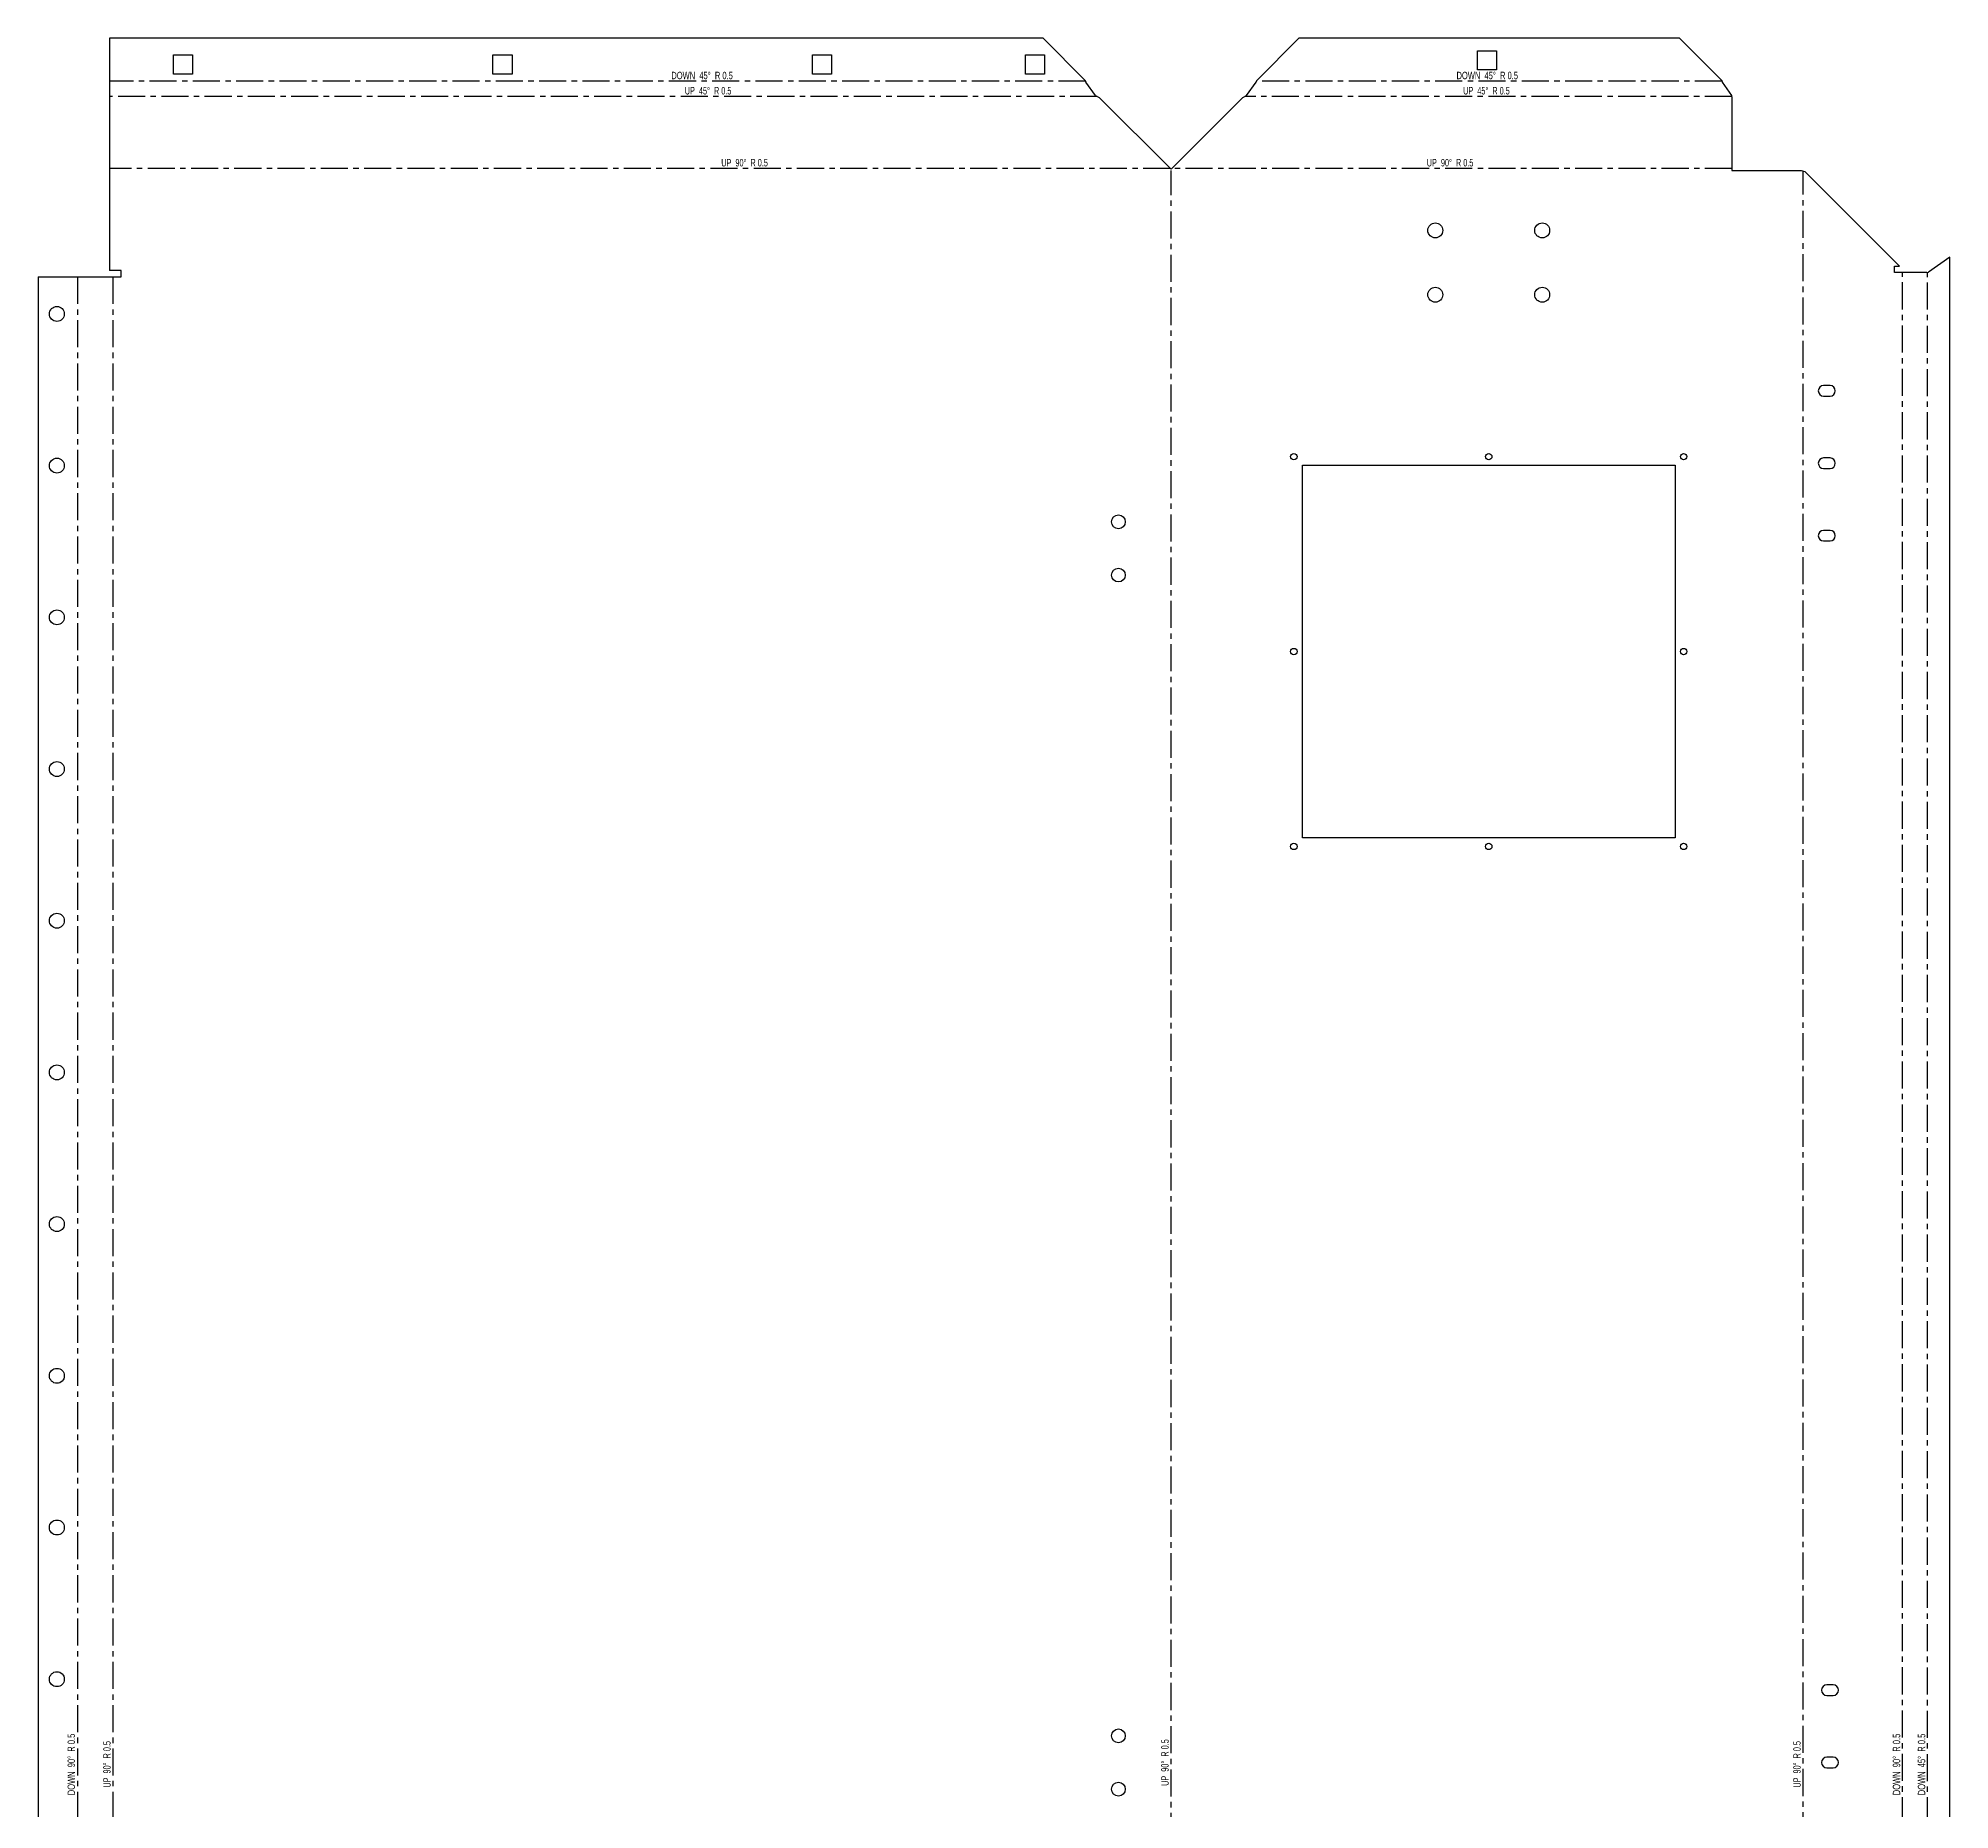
# Model space of a CAD drawing. Header units: inches. Extents: x 931 to 7871, y 712 to 4412.
# Drawn here: x 2030 to 2927, y 1608 to 2439 of the extents above; entities that cross this region are included whole.
import ezdxf

# ---------------------------------------------------------------- set-up
doc = ezdxf.new("R2010")
doc.units = ezdxf.units.IN
doc.header["$MEASUREMENT"] = 0
doc.linetypes.add('CENTERX2', pattern=[20.32, 12.7, -2.54, 2.54, -2.54])
doc.layers.add('BENDING', color=4, linetype='Continuous')
doc.styles.add('SLDTEXTSTYLE0', font='TXT', dxfattribs={"width": 0.660714})
doc.styles.add('SLDTEXTSTYLE1', font='TXT', dxfattribs={"width": 0.671875})

msp = doc.modelspace()

# ---------------------------------------------------------------- linework, layer by layer
at = {"color": 7, "linetype": 'Continuous', "lineweight": 25}
for p, q in [((2063.33, 2439.29), (2063.33, 2330.25)), ((2501.61, 2439.29), (2063.33, 2439.29)), ((2501.61, 2439.29), (2521.4, 2419.5)), ((2601.98, 2419.5), (2621.77, 2439.29)), ((2800.46, 2439.29), (2621.77, 2439.29)), ((2820.25, 2419.5), (2800.46, 2439.29)), ((2521.4, 2419.5), (2521.76, 2418.63)), ((2526.21, 2412.34), (2521.76, 2418.63)), ((2597.18, 2412.34), (2601.63, 2418.63)), ((2601.63, 2418.63), (2601.98, 2419.5)), ((2820.25, 2419.5), (2820.46, 2418.63)), ((2820.46, 2418.63), (2824.91, 2412.34)), ((2526.21, 2412.34), (2527.98, 2411.48)), ((2561.69, 2377.76), (2527.98, 2411.48)), ((2595.41, 2411.48), (2561.69, 2377.76)), ((2595.41, 2411.48), (2597.18, 2412.34)), ((2824.91, 2412.34), (2825.06, 2411.48)), ((2825.06, 2411.48), (2825.06, 2377.25)), ((2825.06, 2377.25), (2857.56, 2377.25)), ((2857.56, 2377.25), (2859.28, 2376.75)), ((2859.28, 2376.75), (2903.78, 2332.25)), ((2927.31, 2336.44), (2917.34, 2329.39)), ((2927.31, 923.06), (2927.31, 2336.44)), ((2029.87, 2327.25), (2029.87, 932.25)), ((2029.87, 2327.25), (2068.83, 2327.25)), ((2068.83, 2330.25), (2063.33, 2330.25)), ((2068.83, 2327.25), (2068.83, 2330.25)), ((2901.28, 2332.25), (2903.78, 2332.25)), ((2901.28, 2329.25), (2901.28, 2332.25)), ((2916.48, 2329.25), (2901.28, 2329.25)), ((2916.48, 2329.25), (2917.34, 2329.39))]:
    msp.add_line(p, q, dxfattribs=at)
for points in [[(2705.56, 2433.42), (2714.56, 2433.42), (2714.56, 2424.42), (2705.56, 2424.42)], [(2093.33, 2431.42), (2102.33, 2431.42), (2102.33, 2422.42), (2093.33, 2422.42)], [(2243.33, 2431.42), (2252.33, 2431.42), (2252.33, 2422.42), (2243.33, 2422.42)], [(2393.33, 2431.42), (2402.33, 2431.42), (2402.33, 2422.42), (2393.33, 2422.42)], [(2493.33, 2431.42), (2502.33, 2431.42), (2502.33, 2422.42), (2493.33, 2422.42)]]:
    msp.add_lwpolyline(points, close=True)
for points in [[(2868.08, 2271.25), (2871.08, 2271.25, 1), (2871.08, 2276.25), (2868.08, 2276.25, 1)], [(2868.08, 2237.25), (2871.08, 2237.25, 1), (2871.08, 2242.25), (2868.08, 2242.25, 1)], [(2868.08, 2203.25), (2871.08, 2203.25, 1), (2871.08, 2208.25), (2868.08, 2208.25, 1)], [(2869.58, 1661.25), (2872.58, 1661.25, 1), (2872.58, 1666.25), (2869.58, 1666.25, 1)], [(2869.58, 1627.25), (2872.58, 1627.25, 1), (2872.58, 1632.25), (2869.58, 1632.25, 1)]]:
    msp.add_lwpolyline(points, format="xyb", close=True, dxfattribs=at)
msp.add_lwpolyline([(2798.36, 2063.85), (2623.36, 2063.85), (2623.36, 2238.85), (2798.36, 2238.85)], close=True, dxfattribs=at)
for centre, radius in [((2685.76, 2349.05), 3.5), ((2735.96, 2349.05), 3.5), ((2685.76, 2318.85), 3.5), ((2735.96, 2318.85), 3.5), ((2038.62, 2309.85), 3.5), ((2619.36, 2242.85), 1.5), ((2710.86, 2242.85), 1.5), ((2802.36, 2242.85), 1.5), ((2038.62, 2238.63), 3.5), ((2536.99, 2212.25), 3.25), ((2536.99, 2187.25), 3.25), ((2038.62, 2167.41), 3.5), ((2619.36, 2151.35), 1.5), ((2802.36, 2151.35), 1.5), ((2038.62, 2096.19), 3.5), ((2619.36, 2059.85), 1.5), ((2710.86, 2059.85), 1.5), ((2802.36, 2059.85), 1.5), ((2038.62, 2024.97), 3.5), ((2038.62, 1953.76), 3.5), ((2038.62, 1882.54), 3.5), ((2038.62, 1811.32), 3.5), ((2038.62, 1740.1), 3.5), ((2038.62, 1668.88), 3.5), ((2536.99, 1642.25), 3.25), ((2536.99, 1617.25), 3.25)]:
    msp.add_circle(centre, radius, dxfattribs=at)
at = {"layer": 'BENDING', "linetype": 'CENTERX2'}
for p, q in [((2521.58, 2419.06), (2063.33, 2419.06)), ((2820.36, 2419.06), (2601.8, 2419.06)), ((2527.09, 2411.91), (2063.33, 2411.91)), ((2824.98, 2411.91), (2596.29, 2411.91)), ((2561.34, 2378.11), (2063.33, 2378.11)), ((2561.69, 882.25), (2561.69, 2377.25)), ((2825.06, 2378.11), (2562.05, 2378.11)), ((2858.42, 882.5), (2858.42, 2377)), ((2048.24, 2327.25), (2048.24, 932.25)), ((2064.97, 2327.25), (2064.97, 932.25)), ((2905.15, 930.25), (2905.15, 2329.25)), ((2916.91, 930.17), (2916.91, 2329.32))]:
    msp.add_line(p, q, dxfattribs=at)

# ---------------------------------------------------------------- texts
at = {"layer": 'BENDING', "linetype": 'CENTERX2', "char_height": 3.5, "attachment_point": 2}
for s, insert, style in [('DOWN  45°  R 0.5', (2341.55, 2423.55), 'SLDTEXTSTYLE0'), ('DOWN  45°  R 0.5', (2710.17, 2423.55), 'SLDTEXTSTYLE0'), ('UP  45°  R 0.5', (2344.36, 2416.39), 'SLDTEXTSTYLE1'), ('UP  45°  R 0.5', (2709.79, 2416.39), 'SLDTEXTSTYLE1'), ('UP  90°  R 0.5', (2361.49, 2382.6), 'SLDTEXTSTYLE1'), ('UP  90°  R 0.5', (2692.7, 2382.6), 'SLDTEXTSTYLE1')]:
    msp.add_mtext(s, dxfattribs=dict(at, insert=insert, style=style))
at = {"layer": 'BENDING', "linetype": 'CENTERX2', "char_height": 3.5, "attachment_point": 2, "rotation": 90}
for s, insert, style in [('DOWN  90°  R 0.5', (2043.64, 1628.84), 'SLDTEXTSTYLE0'), ('UP  90°  R 0.5', (2060.37, 1628.9), 'SLDTEXTSTYLE1'), ('UP  90°  R 0.5', (2557.09, 1629.75), 'SLDTEXTSTYLE1'), ('UP  90°  R 0.5', (2853.82, 1628.9), 'SLDTEXTSTYLE1'), ('DOWN  90°  R 0.5', (2900.55, 1628.84), 'SLDTEXTSTYLE0'), ('DOWN  45°  R 0.5', (2912.31, 1628.84), 'SLDTEXTSTYLE0')]:
    msp.add_mtext(s, dxfattribs=dict(at, insert=insert, style=style))

doc.saveas('drawing.dxf')
